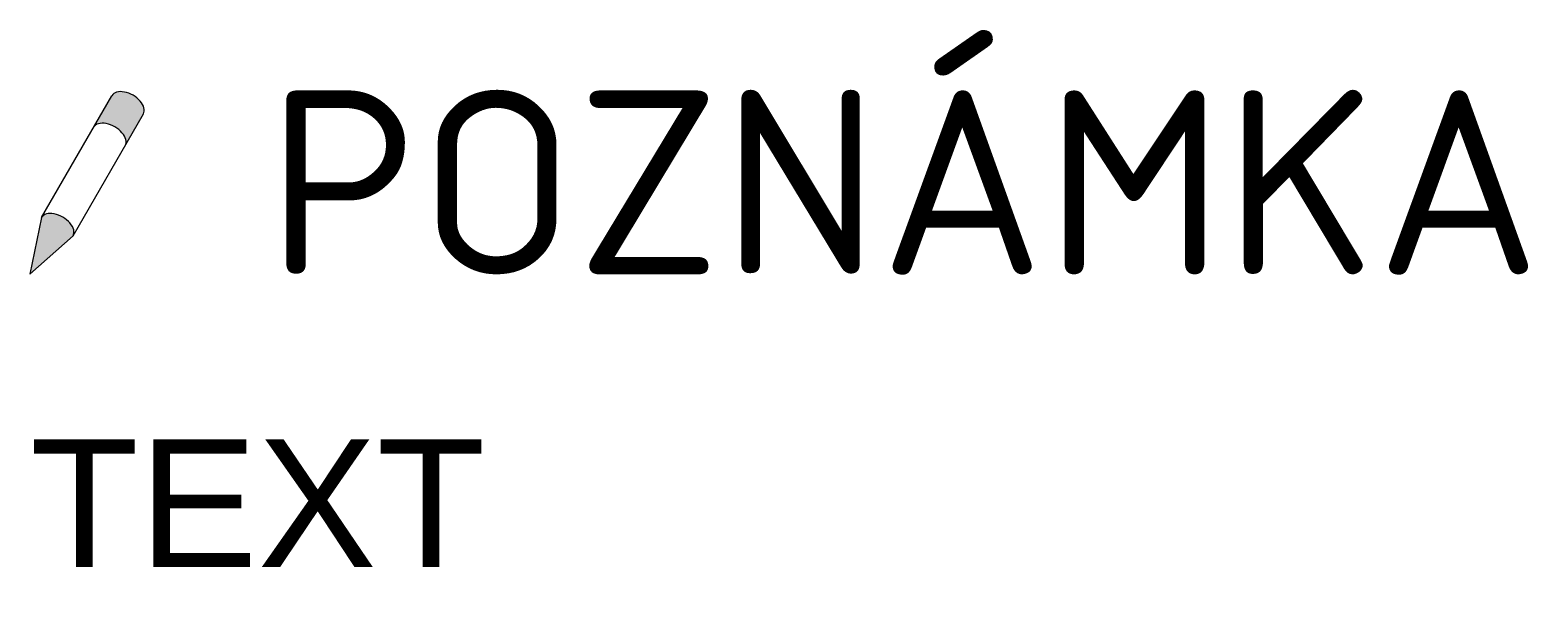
# Model space of a CAD drawing. Header units: millimetres. Extents: x 0 to 29.4, y -6.5 to 4.8.
import ezdxf
from ezdxf.enums import TextEntityAlignment as Align

# ---------------------------------------------------------------- set-up
doc = ezdxf.new("R2010")
doc.units = ezdxf.units.MM
doc.header["$LTSCALE"] = 0.075
doc.styles.add('DP_ISOCPEUR', font='isocpeur.ttf')
doc.styles.get("Standard").update_dxf_attribs({"font": 'arial.ttf'})

# ---------------------------------------------------------------- blocks, each defined once
blk = doc.blocks.new('DP_Symbol ceruzky')
h = blk.add_hatch(color=0)
edge = h.paths.add_edge_path()
edge.add_ellipse((26.79, 46.39), major_axis=(4.33, -2.5), ratio=0.6, start_angle=0, end_angle=180)
edge.add_line((22.46, 48.89), (17.46, 40.23))
edge.add_ellipse((21.79, 37.73), major_axis=(4.33, -2.5), ratio=0.6, start_angle=0, end_angle=180, ccw=False)
edge.add_line((26.12, 35.23), (31.12, 43.89))
h = blk.add_hatch(color=0)
edge = h.paths.add_edge_path()
edge.add_ellipse((7.5, 12.99), major_axis=(4.33, -2.5), ratio=0.6, start_angle=0, end_angle=180)
edge.add_line((3.17, 15.49), (0, 0))
edge.add_line((0, 0), (11.83, 10.49))
at = {"color": 0}
for p, q in [((3.17, 15.49), (22.46, 48.89)), ((11.83, 10.49), (31.12, 43.89)), ((3.17, 15.49), (0, 0)), ((0, 0), (11.83, 10.49))]:
    blk.add_line(p, q, dxfattribs=at)
for centre in [(26.79, 46.39), (21.79, 37.73), (7.5, 12.99)]:
    blk.add_ellipse(centre, major_axis=(4.33, -2.5), ratio=0.6, start_param=0, end_param=3.141593, dxfattribs=at)

msp = doc.modelspace()

# ---------------------------------------------------------------- block references
at = {"color": 0, "xscale": 0.07140093748603249, "yscale": 0.07140093748603249, "zscale": 0.07140093748603249}
msp.add_blockref('DP_Symbol ceruzky', (0, 0), dxfattribs=at)

# ---------------------------------------------------------------- texts
at = {"color": 0, "style": 'DP_ISOCPEUR'}
msp.add_attdef('POZNÁMKA', (4.637, -0.006), 'POZNÁMKY:', height=3.6, dxfattribs=at)
at = {"color": 0, "lineweight": 30, "flags": 104}
msp.add_attdef('TEXT', text='', height=2.5, dxfattribs=at).set_placement((0, -3.237), align=Align.TOP_LEFT)

doc.saveas('drawing.dxf')
